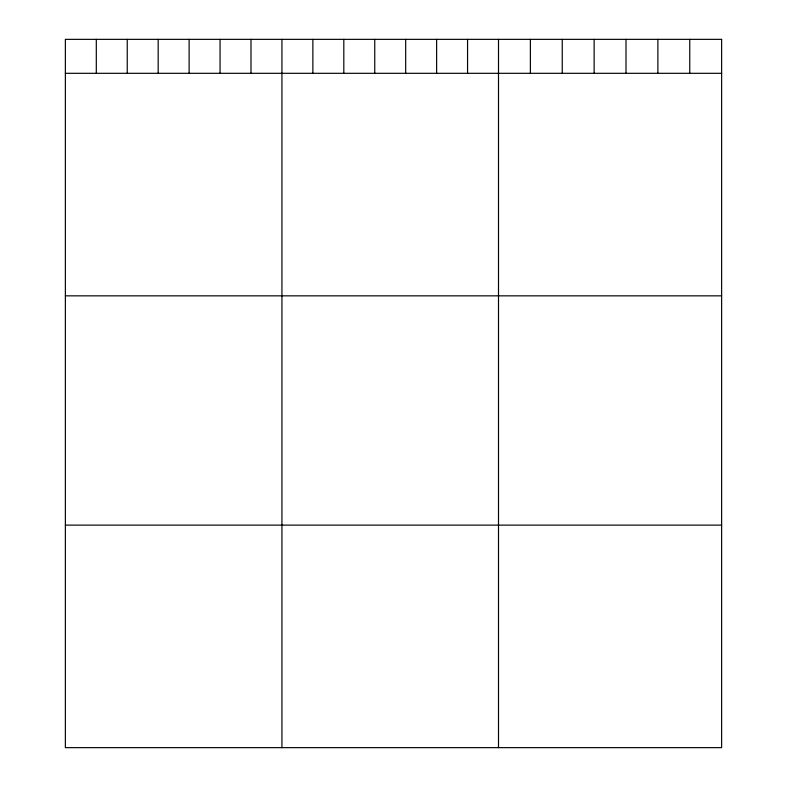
<?xml version="1.0" encoding="UTF-8"?>
<svg xmlns="http://www.w3.org/2000/svg" width="787" height="787" viewBox="0 0 787 787"><rect width="100%" height="100%" fill="white"/><g stroke="black" fill="none" stroke-linecap="round" stroke-linejoin="round"><path stroke-width="1.18" d="M65.37 73.309L721.63 73.309M65.37 295.843L721.63 295.843M65.37 525.116L721.63 525.116M689.756 39.35L689.756 73.309M657.883 39.35L657.883 73.309M626.009 39.35L626.009 73.309M594.136 39.35L594.136 73.309M562.252 39.35L562.252 73.309M530.379 39.35L530.379 73.309M498.505 39.35L498.505 747.65M467.567 39.35L467.567 73.309M436.628 39.35L436.628 73.309M405.689 39.35L405.689 73.309M374.75 39.35L374.75 73.309M343.811 39.35L343.811 73.309M312.872 39.35L312.872 73.309M281.933 39.35L281.933 747.65M250.994 39.35L250.994 73.309M220.055 39.35L220.055 73.309M189.116 39.35L189.116 73.309M158.177 39.35L158.177 73.309M127.238 39.35L127.238 73.309M96.299 39.35L96.299 73.309M721.63 39.35L65.37 39.35L65.37 747.65L721.63 747.65L721.63 39.35"/></g></svg>
